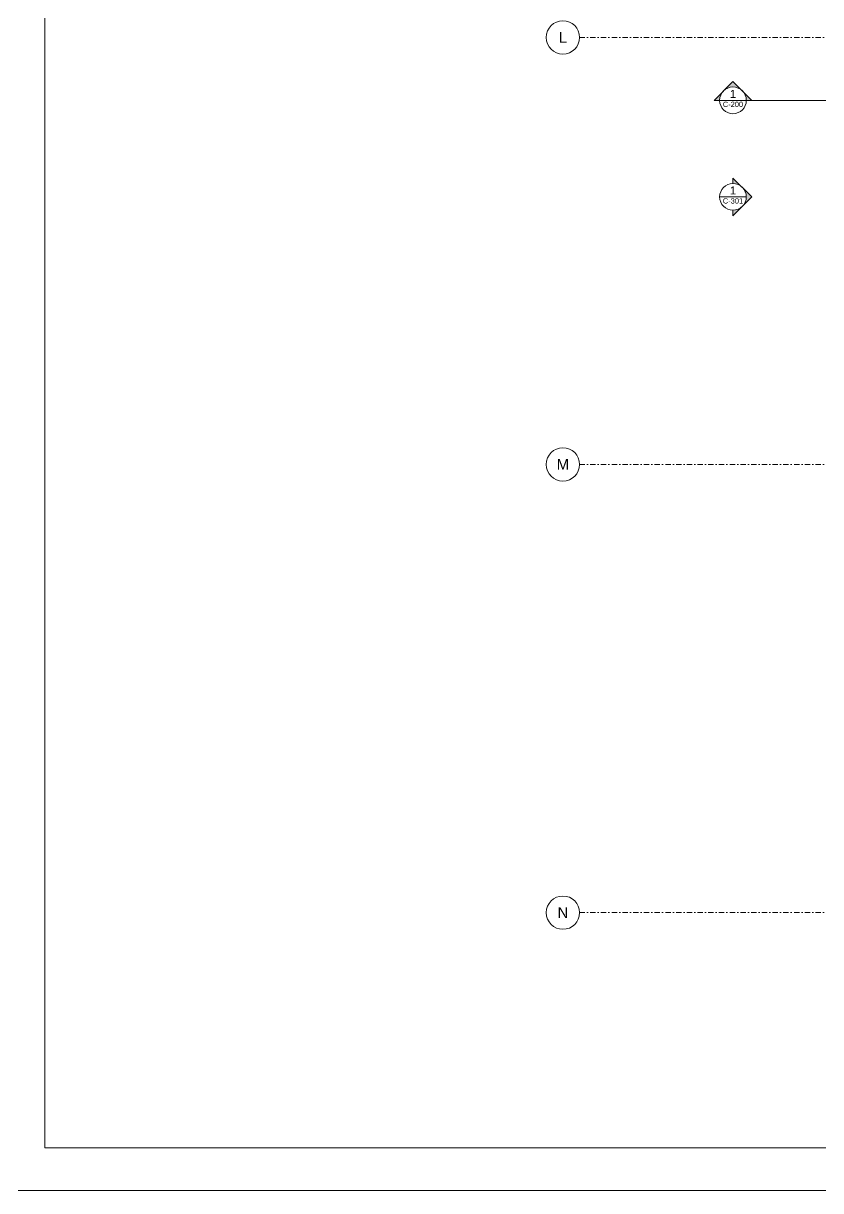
# Model space of a CAD drawing. Extents: x -9058 to 11890, y 0 to 8114.
# Drawn here: x 40 to 1534, y 0 to 2187 of the extents above; entities that cross this region are included whole.
import ezdxf
from ezdxf.enums import TextEntityAlignment as Align

# ---------------------------------------------------------------- set-up
doc = ezdxf.new("R2010")
doc.units = 0
doc.header["$LTSCALE"] = 10
doc.header["$MEASUREMENT"] = 0
doc.linetypes.add('DASHDOT', pattern=[1, 0.5, -0.25, 0, -0.25])
doc.layers.get('0').update_dxf_attribs({"color": 9, "lineweight": 9})
for name, color, linetype, lineweight in [('21', 9, 'Continuous', 9), ('24', 9, 'DASHDOT', 9), ('40A', 9, 'Continuous', 9)]:
    doc.layers.add(name, color=color, linetype=linetype, lineweight=lineweight)
doc.styles.add('$1$Arial', font='arial.ttf', dxfattribs={"height": 2.5})
doc.styles.add('Arial', font='arial.ttf', dxfattribs={"height": 2.5})

# ---------------------------------------------------------------- blocks, each defined once
blk = doc.blocks.new('0_exteriorelevation2')
h = blk.add_hatch(color=256)
edge = h.paths.add_edge_path()
edge.add_arc((0, 0), 5, 45, 90)
edge.add_line((0, 5), (0, 7.07))
edge.add_line((0, 7.07), (3.54, 3.54))
edge = h.paths.add_edge_path()
edge.add_line((0, -5), (0, -7.07))
edge.add_line((0, -7.07), (3.54, -3.54))
edge.add_arc((0, 0), 5, 270, 315, ccw=False)
h.paths.add_polyline_path([(3.79, 3.28), (7.07, 0), (3.54, -3.54), (3.77, -3.29), (3.92, -3.11), (4.03, -2.96), (4.19, -2.73), (4.41, -2.36), (4.51, -2.15), (4.59, -1.99), (4.66, -1.81), (4.75, -1.55), (4.83, -1.3), (4.89, -1.03), (4.93, -0.84), (4.97, -0.5), (5, -0.18), (5, 0.07), (4.99, 0.36), (4.96, 0.6), (4.91, 0.94), (4.86, 1.16), (4.82, 1.32), (4.77, 1.51), (4.69, 1.75), (4.58, 2), (4.47, 2.25), (4.36, 2.45), (4.26, 2.62), (4.13, 2.82), (3.97, 3.03), (3.84, 3.2), (3.69, 3.37), (3.55, 3.52)])
for points in [[(0, -7.07), (7.07, 0), (0, 7.07), (0, 5)], [(0, -7.07), (7.07, 0), (0, 7.07), (0, 5)], [(-5, 0), (5, 0)], [(0, -5), (0, -7.07)], [(0, -5), (0, -7.07)]]:
    blk.add_lwpolyline(points)
blk.add_circle((0, 0), 5)
at = {"style": 'Arial'}
blk.add_attdef('KESITADI', text='', height=3, dxfattribs=at).set_placement((0, 0), align=Align.BOTTOM_CENTER)
blk.add_attdef('PAFTAADI', text='', height=2, dxfattribs=at).set_placement((0, -0.5), align=Align.TOP_CENTER)
blk = doc.blocks.new('0_buildingsection')
h = blk.add_hatch(color=256)
h.paths.add_polyline_path([(7.07, 0), (0, 7.07), (-7.07, 0)])
h.paths.add_polyline_path([(5, 0, 1), (-5, 0)], flags=16)
for points in [[(7.07, 0), (0, 7.07), (-7.07, 0), (25, 0)], [(7.07, 0), (0, 7.07), (-7.07, 0), (7.07, 0)]]:
    blk.add_lwpolyline(points)
blk.add_circle((0, 0), 5)
at = {"style": 'Arial'}
blk.add_attdef('KESITADI', text='', height=3, dxfattribs=at).set_placement((0, 0), align=Align.BOTTOM_CENTER)
blk.add_attdef('PAFTAADI', text='', height=2, dxfattribs=at).set_placement((0, -0.5), align=Align.TOP_CENTER)
blk = doc.blocks.new('$0$0_aks')
at = {"linetype": 'Continuous'}
blk.add_circle((0, 0), 3.12, dxfattribs=at)
at = {"style": '$1$Arial'}
blk.add_attdef('AKS', text='', height=2.5, dxfattribs=at).set_placement((0, 0), align=Align.MIDDLE_CENTER)
blk = doc.blocks.new('AKS')
at = {"layer": '24', "ltscale": 2}
for points in [[(1062.5, 2145.9), (1745.1, 2145.9)], [(1062.5, 1345.9), (1745.1, 1345.9)], [(1062.5, 505.9), (1745.1, 505.9)]]:
    blk.add_lwpolyline(points, dxfattribs=at)
at = {"layer": '24'}
ref = blk.add_blockref('$0$0_aks', (1031.3, 2145.9), dxfattribs=dict(at, xscale=10, yscale=10, zscale=10))
ref.add_attrib('AKS', 'L', dxfattribs={"layer": '0', "height": 20, "style": '$1$Arial'}).set_placement((1031.3, 2145.9), align=Align.MIDDLE_CENTER)
ref = blk.add_blockref('$0$0_aks', (1031.3, 1345.9), dxfattribs=dict(at, xscale=10, yscale=10, zscale=10))
ref.add_attrib('AKS', 'M', dxfattribs={"layer": '0', "height": 20, "style": '$1$Arial'}).set_placement((1031.3, 1345.9), align=Align.MIDDLE_CENTER)
ref = blk.add_blockref('$0$0_aks', (1031.3, 505.9), dxfattribs=dict(at, xscale=10, yscale=10, zscale=10))
ref.add_attrib('AKS', 'N', dxfattribs={"layer": '0', "height": 20, "style": '$1$Arial'}).set_placement((1031.3, 505.9), align=Align.MIDDLE_CENTER)

msp = doc.modelspace()

# ---------------------------------------------------------------- linework, layer by layer
at = {"layer": '21'}
msp.add_lwpolyline([(1334.7, 2043.03), (4353.45, 2043.03)], dxfattribs=at)
at = {"layer": '40A'}
for points in [[(5945, 4205), (0, 4205), (0, 0), (5945, 0)], [(5405.06, 80), (80, 80), (80, 4125), (5405.06, 4125)]]:
    msp.add_lwpolyline(points, close=True, dxfattribs=at)

# ---------------------------------------------------------------- block references
msp.add_blockref('AKS', (20, 15))
at = {"layer": '21', "xscale": 5, "yscale": 5, "zscale": 5}
for name, p, values in [('0_buildingsection', (1370.06, 2043.03), {'KESITADI': '1', 'PAFTAADI': 'C-200'}), ('0_exteriorelevation2', (1370.06, 1862.12), {'KESITADI': '1', 'PAFTAADI': 'C-301'})]:
    msp.add_blockref(name, p, dxfattribs=at).add_auto_attribs(values)

doc.saveas('drawing.dxf')
